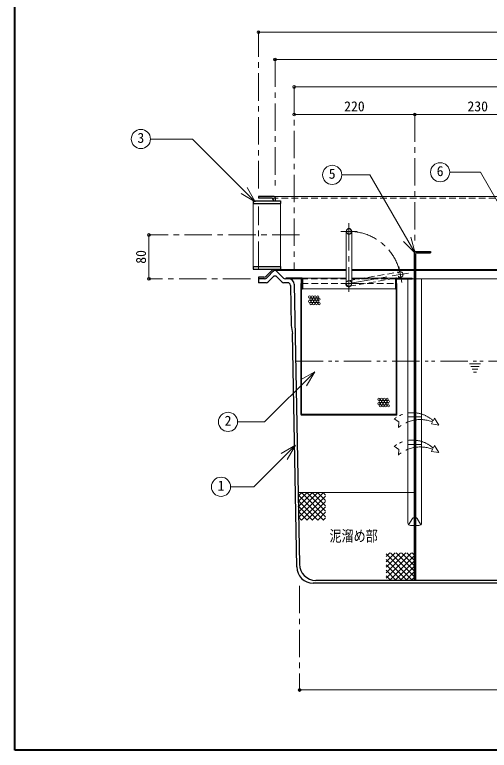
# Model space of a CAD drawing. Units: millimetres at full size, sheet at 1:10. Extents: x -2106 to 1944, y -1394 to 1416.
# Drawn here: x -2106 to -1240, y -1394 to -52 of the extents above; entities that cross this region are included whole.
import ezdxf
from ezdxf.enums import TextEntityAlignment as Align

# ---------------------------------------------------------------- set-up
doc = ezdxf.new("R2010")
doc.units = ezdxf.units.MM
doc.header["$LTSCALE"] = 10
doc.header["$PDMODE"] = 32
doc.header["$PDSIZE"] = 5
for name, pattern in [('CHAIN1', [8, 5, -1, 1, -1]), ('DASHED1', [1.8, 1.2, -0.6]), ('DOUBLE_CHAIN1', [8.8, 5, -1, 0.6, -0.6, 0.6, -1])]:
    doc.linetypes.add(name, pattern=pattern)
doc.layers.add('0-0_ﾚｲﾔ1', color=4, linetype='Continuous', lineweight=9)
doc.styles.add('ＭＳ ゴシック', font='')
doc.styles.get('ＭＳ ゴシック').set_extended_font_data('MS Gothic')

msp = doc.modelspace()

# ---------------------------------------------------------------- linework, layer by layer
at = {"layer": '0-0_ﾚｲﾔ1', "color": 1, "lineweight": 40}
for p, q in [((-2105.72, -1393.73), (-2105.72, 1416.27)), ((1944.28, -1393.73), (-2105.72, -1393.73))]:
    msp.add_line(p, q, dxfattribs=at)
at = {"layer": '0-0_ﾚｲﾔ1'}
for p, q in [((-1660.72, -83.73), (-630.72, -83.73)), ((-660.72, -133.73), (-1630.72, -133.73)), ((-1595.72, -183.73), (-695.72, -183.73)), ((-1375.72, -233.73), (-1595.72, -233.73)), ((-1145.72, -233.73), (-1375.72, -233.73)), ((-1632.22, -383.73), (-659.22, -383.73)), ((-1860.72, -453.73), (-1860.72, -533.73)), ((-1630.94, -516.49), (-1500.72, -516.49)), ((-1630.72, -518.73), (-1500.72, -518.73)), ((-1490.72, -516.49), (-1376.97, -516.49)), ((-1490.72, -518.73), (-1376.97, -518.73)), ((-1374.47, -516.49), (-1161.97, -516.49)), ((-1374.47, -518.73), (-1161.97, -518.73)), ((-1582.22, -532.23), (-1500.72, -532.23)), ((-1490.72, -532.23), (-1409.22, -532.23)), ((-1388.31, -978.73), (-1388.31, -533.73)), ((-1380.72, -533.73), (-1376.97, -533.73)), ((-1374.47, -533.73), (-1161.97, -533.73)), ((-1363.13, -978.73), (-1363.13, -533.73)), ((-1580.72, -552.23), (-1410.72, -552.23)), ((-1376.97, -923.73), (-1588.63, -923.73)), ((-1588.51, -930.24), (-1582, -923.73)), ((-1588.33, -939.96), (-1572.1, -923.73)), ((-1588.16, -949.69), (-1562.2, -923.73)), ((-1587.98, -959.41), (-1552.3, -923.73)), ((-1587.8, -969.13), (-1542.4, -923.73)), ((-1582.62, -923.73), (-1538.7, -967.65)), ((-1572.72, -923.73), (-1538.7, -957.75)), ((-1562.83, -923.73), (-1538.7, -947.85)), ((-1552.93, -923.73), (-1538.7, -937.95)), ((-1543.03, -923.73), (-1538.7, -928.05)), ((-1588.56, -927.69), (-1542.52, -973.73)), ((-1588.37, -937.78), (-1552.42, -973.73)), ((-1582.5, -973.73), (-1538.7, -929.93)), ((-1588.19, -947.86), (-1562.32, -973.73)), ((-1572.6, -973.73), (-1538.7, -939.83)), ((-1562.7, -973.73), (-1538.7, -949.73)), ((-1588.01, -957.94), (-1572.22, -973.73)), ((-1552.8, -973.73), (-1538.7, -959.63)), ((-1587.82, -968.02), (-1582.12, -973.73)), ((-1542.9, -973.73), (-1538.7, -969.53)), ((-1386.84, -982.26), (-1379.98, -971.11)), ((-1364.6, -982.26), (-1371.46, -971.11)), ((-1383.31, -983.73), (-1376.97, -983.73)), ((-1368.13, -983.73), (-1374.47, -983.73)), ((-1427.72, -1079.63), (-1381.82, -1033.73)), ((-1427.72, -1069.73), (-1391.72, -1033.73)), ((-1427.72, -1059.83), (-1401.62, -1033.73)), ((-1427.72, -1049.93), (-1411.52, -1033.73)), ((-1427.72, -1040.03), (-1421.42, -1033.73)), ((-1427.72, -1035.65), (-1379.64, -1083.73)), ((-1427.72, -1045.55), (-1389.54, -1083.73)), ((-1421.92, -1083.73), (-1376.97, -1038.78)), ((-1419.74, -1033.73), (-1376.97, -1076.5)), ((-1409.84, -1033.73), (-1376.97, -1066.6)), ((-1399.94, -1033.73), (-1376.97, -1056.7)), ((-1390.04, -1033.73), (-1376.97, -1046.8)), ((-1380.14, -1033.73), (-1376.97, -1036.9)), ((-1427.72, -1055.45), (-1399.44, -1083.73)), ((-1412.02, -1083.73), (-1376.97, -1048.68)), ((-1402.12, -1083.73), (-1376.97, -1058.58)), ((-1427.72, -1065.34), (-1409.34, -1083.73)), ((-1392.22, -1083.73), (-1376.97, -1068.48)), ((-1427.72, -1075.24), (-1419.24, -1083.73)), ((-1382.32, -1083.73), (-1376.97, -1078.38)), ((-1585.72, -1283.73), (-705.72, -1283.73))]:
    msp.add_line(p, q, dxfattribs=at)
at = {"layer": '0-0_ﾚｲﾔ1', "linetype": 'CHAIN1'}
for p, q in [((-1660.72, -368.73), (-1660.72, -83.73)), ((-1630.72, -133.73), (-1630.72, -370.23)), ((-1595.72, -183.73), (-1595.72, -518.73)), ((-1375.72, -233.73), (-1375.72, -473.73)), ((-1660.72, -515.73), (-1660.72, -401.73)), ((-1495.72, -432.23), (-1495.72, -557.23)), ((-1585.72, -453.73), (-1860.72, -453.73)), ((-1510.72, -447.23), (-1480.72, -447.23)), ((-1399.56, -540.67), (-1404.71, -511.12)), ((-1675.72, -533.73), (-1860.72, -533.73)), ((-1495.72, -542.23), (-1387.36, -523.31)), ((-1510.72, -542.23), (-1480.72, -542.23)), ((-1364.47, -785.73), (-1386.97, -785.73)), ((-1364.47, -835.73), (-1386.97, -835.73)), ((-1585.72, -1093.73), (-1585.72, -1283.73))]:
    msp.add_line(p, q, dxfattribs=at)
at = {"layer": '0-0_ﾚｲﾔ1', "color": 7, "lineweight": 18}
for p, q in [((-1858.02, -278.7), (-1781.26, -278.7)), ((-1666.78, -393.17), (-1781.26, -278.7)), ((-1457.49, -344.16), (-1508.9, -344.16)), ((-1375.23, -486.63), (-1457.49, -344.16)), ((-1311.89, -339.32), (-1256, -339.32)), ((-1172.3, -484.3), (-1256, -339.32)), ((-1666.78, -393.17), (-1681.78, -367.19)), ((-1666.78, -393.17), (-1692.76, -378.17)), ((-1670.72, -396.23), (-1670.72, -511.23)), ((-1620.72, -511.23), (-1620.72, -396.23)), ((-1500.72, -447.23), (-1500.72, -542.23)), ((-1490.72, -447.23), (-1490.72, -542.23)), ((-1375.23, -486.63), (-1396.45, -465.42)), ((-1375.23, -486.63), (-1383, -457.65)), ((-1558.14, -703.15), (-1649.73, -794.73)), ((-1558.14, -703.15), (-1584.12, -718.15)), ((-1558.14, -703.15), (-1573.14, -729.13)), ((-1698.92, -794.73), (-1649.73, -794.73)), ((-1593.24, -837.05), (-1669.28, -913.09)), ((-1593.24, -837.05), (-1619.22, -852.05)), ((-1593.24, -837.05), (-1608.24, -863.03)), ((-1711.73, -913.09), (-1669.28, -913.09))]:
    msp.add_line(p, q, dxfattribs=at)
at = {"layer": '0-0_ﾚｲﾔ1', "color": 5, "lineweight": 25}
for p, q in [((-1660.72, -383.73), (-1660.72, -386.73)), ((-1632.22, -383.73), (-1660.72, -383.73)), ((-1636.72, -386.73), (-1660.72, -386.73)), ((-1630.72, -385.23), (-1630.72, -391.23)), ((-1670.72, -391.23), (-1620.72, -391.23)), ((-1670.72, -391.23), (-1670.72, -396.23)), ((-1670.72, -396.23), (-1620.72, -396.23)), ((-1633.72, -391.23), (-1633.72, -389.73)), ((-1620.72, -391.23), (-1620.72, -396.23)), ((-1376.97, -486.73), (-1376.97, -1083.73)), ((-1374.47, -489.23), (-1374.47, -1083.73)), ((-1373.97, -483.73), (-1346.97, -483.73)), ((-1371.47, -486.23), (-1346.97, -486.23)), ((-1346.97, -483.73), (-1346.97, -486.23)), ((-1670.72, -511.23), (-1620.72, -511.23)), ((-1670.72, -511.23), (-1670.72, -516.23)), ((-1670.72, -516.23), (-1620.72, -516.23)), ((-1647.01, -528.92), (-1635.43, -517.11)), ((-1631.58, -517.45), (-1646.04, -532.23)), ((-1615.4, -532.23), (-1627.15, -520.23)), ((-1620.72, -511.23), (-1620.72, -516.23)), ((-1649.61, -533.73), (-1660.72, -533.73)), ((-1643.1, -539.23), (-1634.29, -530.24)), ((-1618.35, -539.23), (-1627.15, -530.24)), ((-1582.97, -533.73), (-1611.83, -533.73)), ((-1610.72, -532.23), (-1610.72, -533.73)), ((-1582.22, -532.23), (-1610.72, -532.23)), ((-1582.22, -780.73), (-1582.22, -534.48)), ((-1580.72, -533.73), (-1580.72, -552.23)), ((-1410.72, -533.73), (-1410.72, -552.23)), ((-1409.22, -532.23), (-1380.72, -532.23)), ((-1409.22, -780.73), (-1409.22, -534.48)), ((-1408.47, -533.73), (-1380.72, -533.73)), ((-1380.72, -533.73), (-1380.72, -532.23)), ((-1646.67, -540.73), (-1660.72, -540.73)), ((-1607.5, -540.73), (-1614.77, -540.73)), ((-1602.5, -545.64), (-1601.18, -618.73)), ((-1595.54, -543.55), (-1586.26, -1054.27)), ((-1583.22, -542.23), (-1582.22, -542.23)), ((-1583.22, -781.23), (-1583.22, -542.23)), ((-1409.22, -542.23), (-1408.22, -542.23)), ((-1408.22, -781.23), (-1408.22, -542.23)), ((-1582.22, -552.23), (-1580.72, -552.23)), ((-1410.72, -552.23), (-1409.22, -552.23)), ((-1601.18, -618.73), (-1598.9, -633.73)), ((-1591.17, -1059.27), (-1598.9, -633.73)), ((-1409.22, -782.23), (-1582.22, -782.23)), ((-1409.72, -781.23), (-1581.72, -781.23)), ((-735.18, -1083.73), (-1556.26, -1083.73)), ((-730.27, -1088.73), (-1561.17, -1088.73))]:
    msp.add_line(p, q, dxfattribs=at)
at = {"layer": '0-0_ﾚｲﾔ1', "linetype": 'DASHED1'}
for p, q in [((-1636.72, -386.73), (-654.72, -386.73)), ((-1496.58, -537.3), (-1402.99, -520.97)), ((-1582.97, -533.73), (-1500.72, -533.73)), ((-1494.86, -547.15), (-1401.28, -530.82)), ((-1490.72, -533.73), (-1408.47, -533.73)), ((-1582.22, -542.23), (-1510.72, -542.23)), ((-1480.72, -542.23), (-1409.22, -542.23)), ((-1374.47, -983.73), (-1376.97, -983.73))]:
    msp.add_line(p, q, dxfattribs=at)
at = {"layer": '0-0_ﾚｲﾔ1', "linetype": 'DOUBLE_CHAIN1'}
for p, q in [((-1592.99, -683.73), (-885.72, -683.73)), ((-1275.72, -688.73), (-1255.72, -688.73)), ((-1273.22, -693.73), (-1258.22, -693.73)), ((-1270.72, -698.73), (-1260.72, -698.73)), ((-1268.22, -703.73), (-1263.22, -703.73)), ((-1339.85, -787.92), (-1342.19, -792.52)), ((-1331.49, -800.37), (-1339.85, -787.92)), ((-1343.26, -794.64), (-1345.21, -798.48)), ((-1331.49, -800.37), (-1345.21, -798.48)), ((-1343.26, -844.64), (-1345.21, -848.48)), ((-1339.85, -837.92), (-1342.19, -842.52)), ((-1331.49, -850.37), (-1339.85, -837.92)), ((-1331.49, -850.37), (-1345.21, -848.48))]:
    msp.add_line(p, q, dxfattribs=at)
at = {"layer": '0-0_ﾚｲﾔ1', "color": 7, "linetype": 'DASHED1', "lineweight": 18}
for p, q in [((-1374.47, -773.23), (-1376.97, -773.23)), ((-1374.47, -798.23), (-1376.97, -798.23)), ((-1374.47, -823.23), (-1376.97, -823.23)), ((-1374.47, -848.23), (-1376.97, -848.23))]:
    msp.add_line(p, q, dxfattribs=at)
at = {"layer": '0-0_ﾚｲﾔ1', "color": 5, "lineweight": 25}
msp.add_lwpolyline([(-1651.29, -530.73), (-1660.72, -530.73), (-1660.72, -540.73)], dxfattribs=at)
at = {"layer": '0-0_ﾚｲﾔ1', "linetype": 'DOUBLE_CHAIN1'}
for points in [[(-1413.12, -789.1), (-1404.59, -794.85), (-1405.58, -805.17)], [(-1413.12, -839.1), (-1404.59, -844.85), (-1405.58, -855.17)]]:
    msp.add_lwpolyline(points, dxfattribs=at)
at = {"layer": '0-0_ﾚｲﾔ1', "color": 7, "lineweight": 18}
for centre in [(-1875.52, -278.7), (-1329.39, -339.32), (-1526.4, -344.16), (-1716.42, -794.73), (-1729.23, -913.09)]:
    msp.add_circle(centre, 17.5, dxfattribs=at)
at = {"layer": '0-0_ﾚｲﾔ1', "linetype": 'DASHED1'}
msp.add_circle((-1402.14, -525.89), 5, dxfattribs=at)
at = {"layer": '0-0_ﾚｲﾔ1'}
for centre in [(-1567.57, -566.85), (-1567.57, -574.85), (-1565.07, -570.85), (-1565.07, -578.85), (-1562.57, -566.85), (-1562.57, -574.85), (-1560.07, -570.85), (-1560.07, -578.85), (-1557.57, -566.85), (-1557.57, -574.85), (-1555.07, -570.85), (-1555.07, -578.85), (-1552.57, -566.85), (-1552.57, -574.85), (-1550.07, -570.85), (-1550.07, -578.85), (-1441.12, -753.45), (-1441.12, -761.45), (-1438.62, -757.45), (-1438.62, -765.45), (-1436.12, -753.45), (-1436.12, -761.45), (-1433.62, -757.45), (-1433.62, -765.45), (-1431.12, -753.45), (-1431.12, -761.45), (-1428.62, -757.45), (-1428.62, -765.45), (-1426.12, -753.45), (-1426.12, -761.45), (-1423.62, -757.45), (-1423.62, -765.45)]:
    msp.add_circle(centre, 2, dxfattribs=at)
at = {"layer": '0-0_ﾚｲﾔ1', "color": 5, "lineweight": 25}
for centre, radius, start, end in [((-1636.72, -389.73), 3, 0, 90), ((-1632.22, -385.23), 1.5, 0, 90), ((-1495.72, -447.23), 5, 0, 358.56701), ((-1373.97, -486.73), 3, 90, 180), ((-1371.47, -489.23), 3, 90, 180), ((-1639.72, -512.91), 6, 315.6053, 326.41185), ((-1630.72, -523.73), 5, 44.3947, 135.6053), ((-1633.72, -515.36), 3, 315.6053, 343.12039), ((-1651.29, -524.73), 6, 270, 315.6053), ((-1649.61, -528.73), 5, 270, 315.6053), ((-1630.72, -533.73), 5, 44.3947, 135.6053), ((-1611.83, -528.73), 5, 224.3947, 270), ((-1605.54, -543.73), 10, 1.04163, 90), ((-1582.97, -534.48), 0.75, 0, 90), ((-1582.22, -533.73), 1.5, 0, 90), ((-1409.22, -533.73), 1.5, 90, 180), ((-1408.47, -534.48), 0.75, 90, 180), ((-1646.67, -535.73), 5, 270, 315.6053), ((-1614.77, -535.73), 5, 224.3947, 270), ((-1607.5, -545.73), 5, 1.04163, 90), ((-1582.22, -781.23), 1, 180, 270), ((-1581.72, -780.73), 0.5, 180, 270), ((-1409.72, -780.73), 0.5, 270, 0), ((-1409.22, -781.23), 1, 270, 0), ((-1561.17, -1058.73), 30, 181.04163, 270), ((-1556.26, -1053.73), 30, 181.04163, 270)]:
    msp.add_arc(centre, radius, start, end, dxfattribs=at)
at = {"layer": '0-0_ﾚｲﾔ1', "linetype": 'CHAIN1'}
msp.add_arc((-1495.72, -542.23), 95, 9.90103, 90, dxfattribs=at)
at = {"layer": '0-0_ﾚｲﾔ1', "linetype": 'DASHED1'}
for centre, radius, start, end in [((-1495.72, -542.23), 6, 180, 0), ((-1495.72, -542.23), 5, 0, 180), ((-1375.72, -973.73), 5, 75.52249, 104.47751)]:
    msp.add_arc(centre, radius, start, end, dxfattribs=at)
at = {"layer": '0-0_ﾚｲﾔ1', "color": 7, "lineweight": 18}
msp.add_arc((-1495.72, -542.23), 5, 180, 0, dxfattribs=at)
at = {"layer": '0-0_ﾚｲﾔ1', "linetype": 'DOUBLE_CHAIN1'}
for centre, radius, start, end in [((-1379.7, -833.27), 55.39, 47.36185, 127.11029), ((-1365.71, -851.47), 61.1, 68.45023, 130.73544), ((-1379.7, -883.27), 55.39, 47.36185, 127.11029), ((-1365.71, -901.47), 61.1, 68.45023, 130.73544)]:
    msp.add_arc(centre, radius, start, end, dxfattribs=at)
at = {"layer": '0-0_ﾚｲﾔ1'}
for centre, start, end in [((-1383.31, -978.73), 180, 270), ((-1375.72, -973.73), 104.47751, 148.38993), ((-1375.72, -973.73), 31.61007, 75.52249), ((-1368.13, -978.73), 270, 0)]:
    msp.add_arc(centre, 5, start, end, dxfattribs=at)
at = {"layer": '0-0_ﾚｲﾔ1', "color": 1}
for p in [(-1660.72, -83.73), (-1630.72, -133.73), (-1595.72, -183.73), (-1595.72, -233.73), (-1375.72, -233.73), (-1860.72, -453.73), (-1860.72, -533.73), (-1585.72, -1283.73)]:
    msp.add_point(p, dxfattribs=at)

# ---------------------------------------------------------------- texts
at = {"layer": '0-0_ﾚｲﾔ1', "color": 7, "style": 'ＭＳ ゴシック'}
for s, p in [('220', (-1504.47, -233.73)), ('230', (-1279.47, -233.73)), ('3', (-1881.77, -291.2)), ('5', (-1532.65, -356.66)), ('6', (-1335.64, -351.82)), ('2', (-1722.67, -807.23)), ('1', (-1735.48, -925.59))]:
    msp.add_text(s, height=18.33, dxfattribs=at).set_placement(p, align=Align.BOTTOM_LEFT)
msp.add_text('80', height=18.33, rotation=90, dxfattribs=at).set_placement((-1860.72, -506.23), align=Align.BOTTOM_LEFT)
at = {"layer": '0-0_ﾚｲﾔ1', "color": 7, "style": 'ＭＳ ゴシック', "width": 0.8}
msp.add_text('泥溜め部', height=20.16, dxfattribs=at).set_placement((-1531.25, -1018.89), align=Align.BOTTOM_LEFT)

doc.saveas('drawing.dxf')
